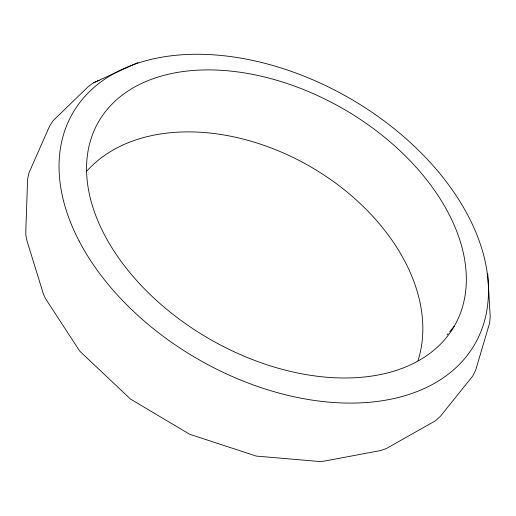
<?xml version="1.0" encoding="UTF-8"?>
<svg xmlns="http://www.w3.org/2000/svg" width="516" height="516" viewBox="0 0 516 516"><rect width="100%" height="100%" fill="white"/><g stroke="black" fill="none" stroke-linecap="round" stroke-linejoin="round"><path stroke-width="0.77" d="M447.056 334.878L448.082 333.646M449.617 331.801L454.228 326.273A205.129 133.089 29.8 0 0 245.3 73.053A205.129 133.089 29.8 0 0 129.793 272.545A205.129 133.089 29.8 0 0 454.228 326.273M137.907 62.61L93.525 82.805L88.539 86.333L53.264 120.512L49.659 125.981L28.948 172.873L27.606 179.304L25.884 228.794L25.8 234.961L27 240.895L43.486 294.281L45.602 298.783L79.728 351.125L130.503 399.074L189.695 434.272L256.362 456.099L319.681 461.53L324.441 461.091L380.563 450.558L386.187 448.636L435.491 420.759L440.348 416.354L472.772 375.983L475.694 370.056L489.671 322.926L490.2 316.727L487.755 273.732M93.525 82.805L99.201 80.225M86.785 171.138A192.887 134.747 29.8 0 1 309.348 166.055A192.887 134.747 29.8 0 1 418.018 360.549M79.103 241.017A231.858 150.885 29.8 0 0 449.559 373.184A231.858 150.885 29.8 0 0 292.546 71.821A231.858 150.885 29.8 0 0 79.103 241.017"/></g></svg>
